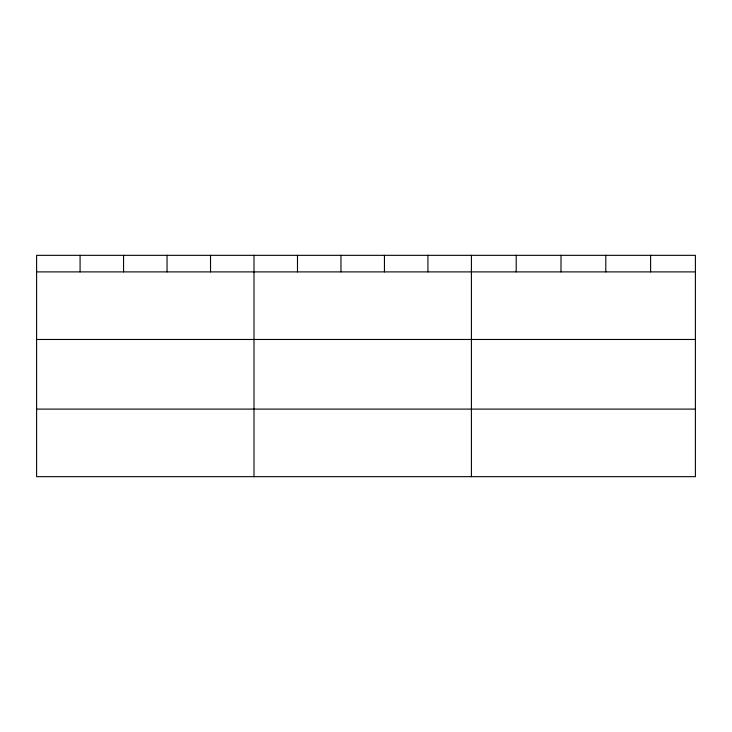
<?xml version="1.0" encoding="UTF-8"?>
<svg xmlns="http://www.w3.org/2000/svg" width="732" height="732" viewBox="0 0 732 732"><rect width="100%" height="100%" fill="white"/><g stroke="black" fill="none" stroke-linecap="round" stroke-linejoin="round"><path stroke-width="1.1" d="M695.4 271.892L695.4 476.669L36.6 476.669L36.6 255.331L695.4 255.331L695.4 271.892L36.6 271.892M36.6 339.474L695.4 339.474M36.6 409.097L695.4 409.097M650.602 255.331L650.602 271.892M605.803 255.331L605.803 271.892M561.005 255.331L561.005 271.892M516.206 255.331L516.206 271.892M471.408 255.331L471.408 476.669M427.927 255.331L427.927 271.892M384.446 255.331L384.446 271.892M340.966 255.331L340.966 271.892M297.485 255.331L297.485 271.892M254.004 255.331L254.004 476.669M210.523 255.331L210.523 271.892M167.042 255.331L167.042 271.892M123.562 255.331L123.562 271.892M80.081 255.331L80.081 271.892"/></g></svg>
